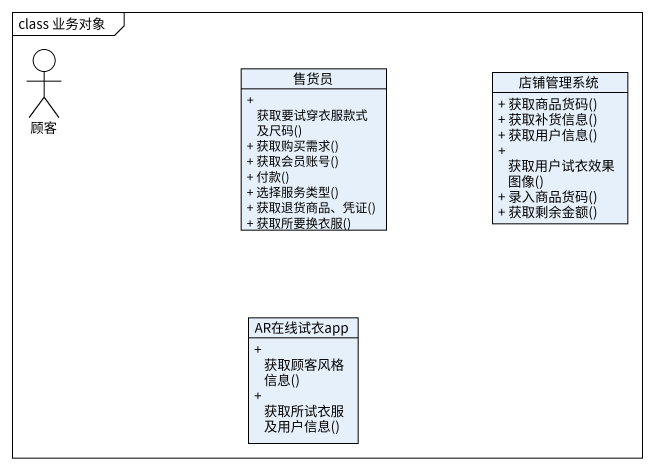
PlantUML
@startuml
mainframe class 业务对象
allowmixing
hide circle
hide empty members
skinparam classAttributeIconSize 0
actor 顾客
class 售货员 {
  + 获取要试穿衣服款式及尺码()
  + 获取购买需求()
  + 获取会员账号()
  + 付款()
  + 选择服务类型()
  + 获取退货商品、凭证()
  + 获取所要换衣服()
}
class 店铺管理系统 {
  + 获取商品货码()
  + 获取补货信息()
  + 获取用户信息()
  + 获取用户试衣效果图像()
  + 录入商品货码()
  + 获取剩余金额()
}
class AR在线试衣app {
  + 获取顾客风格信息()
  + 获取所试衣服及用户信息()
}
@enduml
